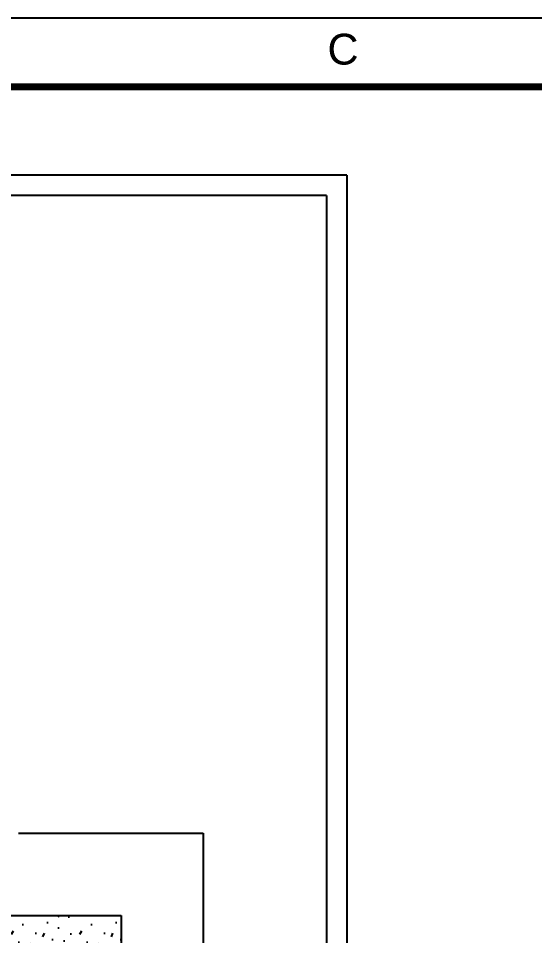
# Model space of a CAD drawing. Header units: millimetres. Extents: x -336 to -33, y -135 to 770.
# Drawn here: x -301.56 to -294.02, y 742.32 to 755.71 of the extents above; entities that cross this region are included whole.
import ezdxf
from ezdxf.enums import TextEntityAlignment as Align

# ---------------------------------------------------------------- set-up
doc = ezdxf.new("R2010")
doc.units = ezdxf.units.MM
doc.header["$LTSCALE"] = 50
doc.header["$MEASUREMENT"] = 0
for name, color, linetype in [('-HIDRO', 8, 'CONTINUOUS'), ('COTA', 7, 'CONTINUOUS'), ("PRANCHA - PROJETU'S", 7, 'CONTINUOUS')]:
    doc.layers.add(name, color=color, linetype=linetype)
doc.styles.add('ARIAL', font='arial.ttf', dxfattribs={"height": 2})

# ---------------------------------------------------------------- blocks, each defined once
blk = doc.blocks.new('ADFSGASDFG')
at = {"layer": "PRANCHA - PROJETU'S", "color": 1}
blk.add_line((360.678, 107.346), (276.578, 107.346), dxfattribs=at)
at = {"layer": "PRANCHA - PROJETU'S", "color": 4, "const_width": 0.1}
blk.add_lwpolyline([(279.078, 106.346), (359.678, 106.346), (359.678, 48.946), (279.078, 48.946)], close=True, dxfattribs=at)
at = {"layer": "PRANCHA - PROJETU'S", "color": 50, "linetype": 'Continuous', "style": 'ARIAL'}
blk.add_text('C', height=0.45, dxfattribs=at).set_placement((315.828, 106.896), align=Align.MIDDLE)

msp = doc.modelspace()

# ---------------------------------------------------------------- hatches: boundary and pattern name
at = {"layer": '-HIDRO', "linetype": 'Continuous'}
h = msp.add_hatch(dxfattribs=at)
h.set_pattern_fill('STIP2', color=256, angle=-90, style=0, pattern_type=2)
h.set_pattern_definition([(270, (-1740.8615, 612.9019), (1, -2e-16), [0, -1]), (270, (-1741.0215, 612.7819), (1, -2e-16), [0, -1]), (270, (-1741.2615, 612.8319), (1, -2e-16), [0, -1]), (270, (-1741.4915, 612.4819), (1, -2e-16), [0, -1]), (270, (-1741.1315, 612.5119), (1, -2e-16), [0, -1]), (270, (-1740.8915, 612.2419), (1, -2e-16), [0, -1]), (270, (-1740.8215, 612.5919), (1, -2e-16), [0, -1]), (270, (-1741.2315, 612.1719), (1, -2e-16), [0, -1]), (270, (-1741.5515, 612.2219), (1, -2e-16), [0, -1]), (270, (-1741.7015, 612.9619), (1, -2e-16), [0, -1]), (270, (-1741.5015, 612.7819), (1, -2e-16), [0, -1]), (270, (-1741.6915, 612.6419), (1, -2e-16), [0, -1]), (270, (-1741.0515, 612.0319), (1, -2e-16), [0, -1]), (270, (-1741.3015, 612.3519), (1, -2e-16), [0, -1]), (270, (-1740.9715, 612.4319), (1, -2e-16), [0, -1]), (270, (-1741.0615, 612.2619), (1, -2e-16), [0, -1]), (270, (-1741.3315, 612.6219), (1, -2e-16), [0, -1]), (270, (-1740.7915, 612.3419), (1, -2e-16), [0, -1]), (270, (-1741.3815, 612.0319), (1, -2e-16), [0, -1]), (270, (-1741.6815, 612.0619), (1, -2e-16), [0, -1]), (345.9638, (-1741.16149, 612.81193), (-3.000000546, 0.999998057), [0.041231, -4.081875]), (239.0362, (-1740.95149, 612.64193), (2.000002484, 2.999998022), [0.05831, -5.772642]), (248.1986, (-1741.18149, 612.35193), (-0.99999991, -3.000000273), [0.053852, -5.331313]), (59.0362, (-1741.66149, 612.34193), (-2.000002484, -2.999998022), [0.05831, -5.772642]), (323.1301, (-1741.53149, 612.65193), (2.999999918, -2.000000123), [0.05, -4.95]), (225, (-1740.8115, 612.1219), (-4e-16, -1.0000003), [0.056569, -1.357645]), (11.3099, (-1741.43149, 612.19193), (4.000000752, 0.999997632), [0.05099, -5.048029]), (233.1301, (-1741.39149, 612.93193), (-2.000000123, -2.999999918), [0.05, -4.95]), (225, (-1740.7615, 612.8119), (-4e-16, -1.0000003), [0.042426, -1.371787])])
h.paths.add_polyline_path([(-300.058, 742.613), (-300.058, 737.013), (-303.058, 737.013), (-303.058, 742.613)])
h.paths.add_polyline_path([(-301.761, 739.421), (-301.761, 737.631), (-301.333, 737.631), (-301.333, 739.421)], flags=24)

# ---------------------------------------------------------------- linework, layer by layer
for p, q in [((-296.758, 753.423), (-310.758, 753.423)), ((-296.758, 753.423), (-296.758, 703.423)), ((-297.058, 753.123), (-310.458, 753.123)), ((-297.058, 753.123), (-297.058, 703.723))]:
    msp.add_line(p, q, dxfattribs=at)
msp.add_lwpolyline([(-300.058, 742.613), (-300.058, 737.013), (-303.058, 737.013), (-303.058, 742.613)], close=True, dxfattribs=at)
at = {"layer": 'COTA', "color": 8, "linetype": 'Continuous'}
for p, q in [((-301.558, 743.813), (-298.858, 743.813)), ((-298.858, 743.813), (-298.858, 717.603))]:
    msp.add_line(p, q, dxfattribs=at)

# ---------------------------------------------------------------- block references
at = {"layer": "PRANCHA - PROJETU'S", "color": 1}
msp.add_blockref('ADFSGASDFG', (-612.643, 648.365), dxfattribs=at)

doc.saveas('drawing.dxf')
